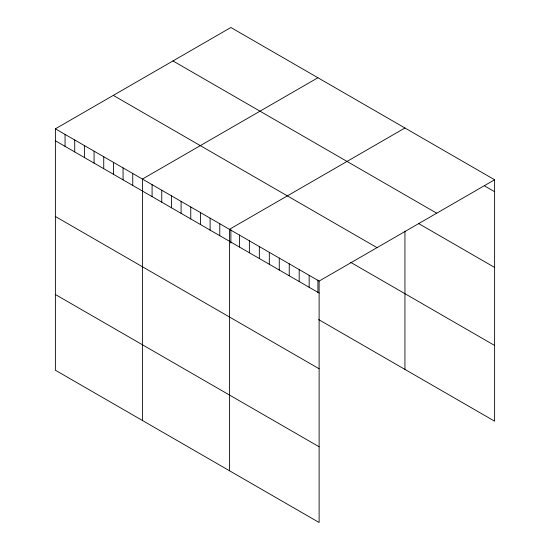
<?xml version="1.0" encoding="UTF-8"?>
<svg xmlns="http://www.w3.org/2000/svg" width="550" height="550" viewBox="0 0 550 550"><rect width="100%" height="100%" fill="white"/><g stroke="black" fill="none" stroke-linecap="round" stroke-linejoin="round"><path stroke-width="0.82" d="M55.385 128.824L319.117 281.084L319.117 522.5L55.385 370.232L55.385 128.824L230.883 27.5L494.615 179.768L494.615 421.176L318.656 319.591M317.914 77.749L142.416 179.066L142.416 420.482M404.944 127.992L229.453 229.316L229.453 470.731M319.117 281.084L494.615 179.768M484.653 185.962L494.615 191.716M172.968 60.933L436.7 213.201M418.467 223.472L494.615 267.438M113.3 95.384L377.032 247.651M350.646 262.336L494.615 345.455M55.385 140.772L319.117 293.033M55.385 216.494L319.117 368.761M55.385 294.511L319.117 446.779M404.944 231.103L404.944 369.408M317.914 280.053L317.914 292.531M309.155 275.337L309.155 287.286M299.193 269.582L299.193 281.531M289.231 263.828L289.231 275.777M279.269 258.074L279.269 270.029M269.301 252.326L269.301 264.275M259.339 246.572L259.339 258.521M249.377 240.817L249.377 252.773M239.415 235.07L239.415 247.019M230.883 229.804L230.883 243.121M219.78 223.733L219.78 235.682M210.107 218.151L210.107 230.099M200.441 212.568L200.441 224.517M190.768 206.986L190.768 218.934M181.101 201.403L181.101 213.352M171.428 195.821L171.428 207.769M161.762 190.231L161.762 202.187M152.089 184.649L152.089 196.604M132.749 173.484L132.749 185.433M123.076 167.901L123.076 179.85M113.41 162.319L113.41 174.267M103.737 156.736L103.737 168.685M94.064 151.154L94.064 163.103M84.398 145.571L84.398 157.52M74.724 139.989L74.724 151.938M65.058 134.406L65.058 146.355"/></g></svg>
